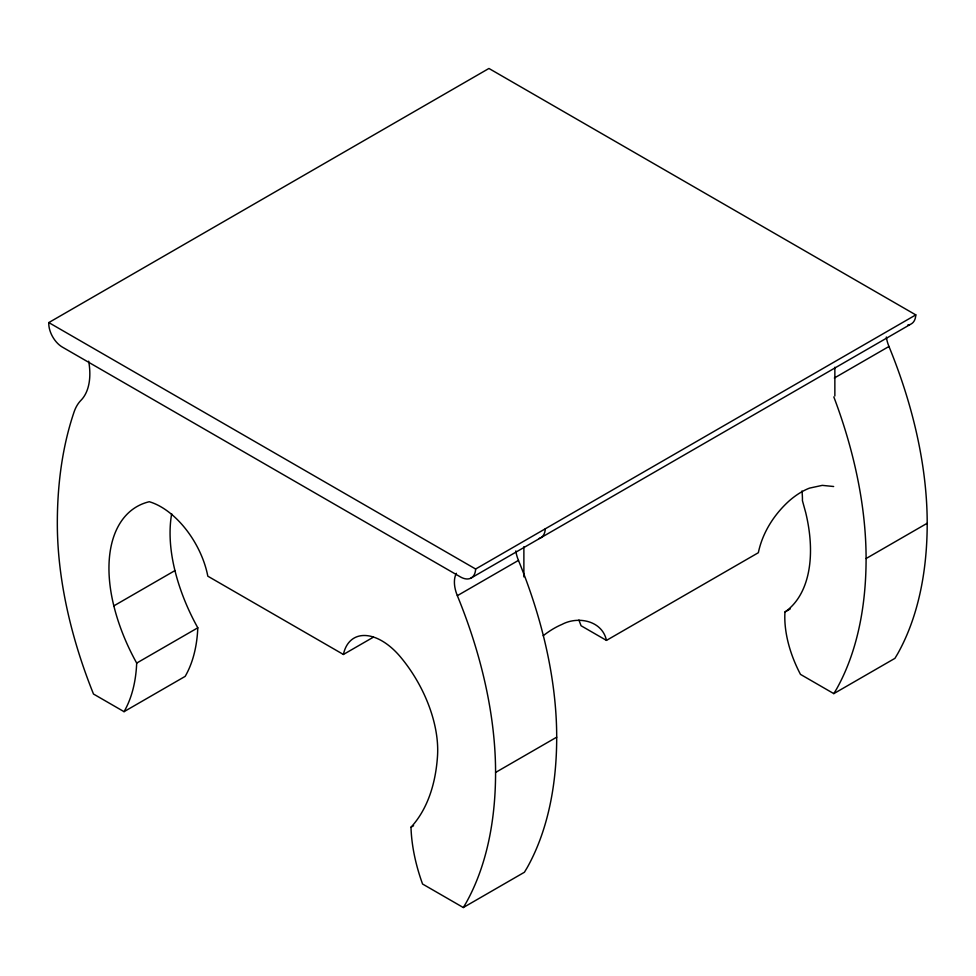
<?xml version="1.0" encoding="UTF-8"?>
<svg xmlns="http://www.w3.org/2000/svg" width="976" height="976" viewBox="0 0 976 976"><rect width="100%" height="100%" fill="white"/><g stroke="black" fill="none" stroke-linecap="round" stroke-linejoin="round"><path stroke-width="1.46" d="M801.93 490.989A65.343 37.722 60 0 1 802.431 500.676L805.737 512.717A139.178 80.349 60 0 1 784.997 611.964L784.863 613.855A89.768 51.826 60 0 0 800.479 674.379L833.809 693.631L894.931 658.349L897.688 653.737A411.884 237.802 60 0 0 927.2 523.258A358.948 207.241 60 0 0 888.965 346.48A27.596 15.933 60 0 1 886.33 337.025M88.682 361.181A66.246 38.247 60 0 1 80.984 400.294A70.065 40.455 60 0 0 74.091 411.933A474.714 274.073 60 0 0 57.328 524.063A354.117 204.448 60 0 0 93.501 694.034L124.037 711.663A170.446 98.405 60 0 0 136.689 663.082A144.973 83.704 60 0 1 113.838 605.876A134.676 77.751 60 0 1 149.279 501.725A68.344 39.455 60 0 1 207.815 576.182L343.406 654.469A55.717 32.171 60 0 1 400.502 656.982A99.589 57.499 60 0 1 437.516 755.912A212.853 122.891 60 0 1 410.994 827.221A141.947 81.96 60 0 0 421.437 880.84L422.571 884.024L463.307 907.534L466.064 902.922A411.884 237.802 60 0 0 495.576 772.455A358.948 207.241 60 0 0 457.341 595.677A27.596 15.933 60 0 1 456.402 573.315M833.809 693.631L836.578 689.019A411.884 237.802 60 0 0 866.09 558.54A358.948 207.241 60 0 0 833.821 396.915M915.793 314.894L475.641 569.02A21.606 12.468 60 0 1 460.391 576.901L62.342 347.09A19.191 11.078 60 0 1 48.8 322.58L488.939 68.466L915.793 314.894A21.606 12.468 60 0 1 911.047 324.02L470.896 578.134M113.838 605.876L174.948 570.594A134.676 77.751 60 0 1 171.678 513.791M136.689 663.082L197.799 627.8A144.973 83.704 60 0 1 174.948 570.594M124.037 711.663L185.159 676.38A170.446 98.405 60 0 0 197.799 627.8M343.406 654.469L373.32 637.206M457.341 595.677L518.451 560.395A27.596 15.933 60 0 1 515.816 550.94M834.346 378.017L888.965 346.48M578.914 620.041L581.074 625.75L606.462 640.402L758.34 552.721C762.524 532.591 774.114 514.425 789.316 500.761A69.638 40.211 -60 0 1 809.507 488.122L822.28 485.365L833.65 486.512M495.576 772.455L556.698 737.173A358.948 207.241 60 0 0 518.451 560.395M866.09 558.54L927.2 523.258M410.994 827.221L413.592 825.72M784.997 611.964L790.194 608.963M463.307 907.534L524.417 872.251L527.186 867.64A411.884 237.802 60 0 0 556.698 737.173M48.8 322.58L475.641 569.02M606.462 640.402C602.265 620.565 577.975 615.819 561.993 624.408A85.485 49.361 -60 0 0 543.217 635.73M834.858 367.22L834.858 395.963M523.88 546.719L523.88 576.889M909.559 324.593A21.606 12.468 60 0 1 907.936 324.849M545.279 528.809A21.606 12.468 60 0 1 539.057 538.496"/></g></svg>
